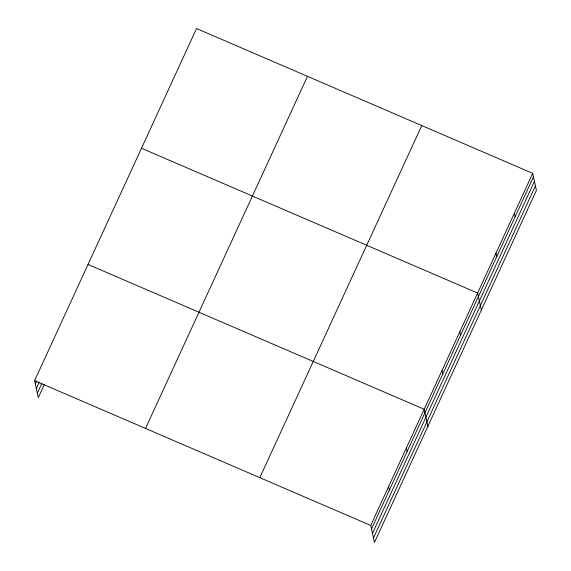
<?xml version="1.0" encoding="UTF-8"?>
<svg xmlns="http://www.w3.org/2000/svg" width="571" height="571" viewBox="0 0 571 571"><rect width="100%" height="100%" fill="white"/><g stroke="black" fill="none" stroke-linecap="round" stroke-linejoin="round"><path stroke-width="0.86" d="M44.238 384.74L38.3 397.652L34.588 380.643L196.545 28.55L532.7 173.348L536.412 190.357L374.455 542.45L370.743 525.441L532.7 173.348M35.352 384.133L36.837 380.9M36.323 388.594L39.292 382.135M37.329 393.191L41.783 383.505M145.519 428.428L307.476 76.336M259.812 477.656L421.769 125.563M371.507 528.932L533.464 176.839M372.478 533.393L534.435 181.3M373.484 537.989L535.434 185.896M141.48 148.26L477.634 293.059L481.346 310.067M88.034 264.452L424.189 409.25L427.9 426.259M34.588 380.643L370.743 525.441M514.343 213.254L515.106 216.737M495.992 253.153L496.749 256.643M459.819 331.787L460.583 335.277M442.004 370.522L442.768 374.005M406.374 447.978L407.137 451.468M388.558 486.713L389.322 490.196"/></g></svg>
